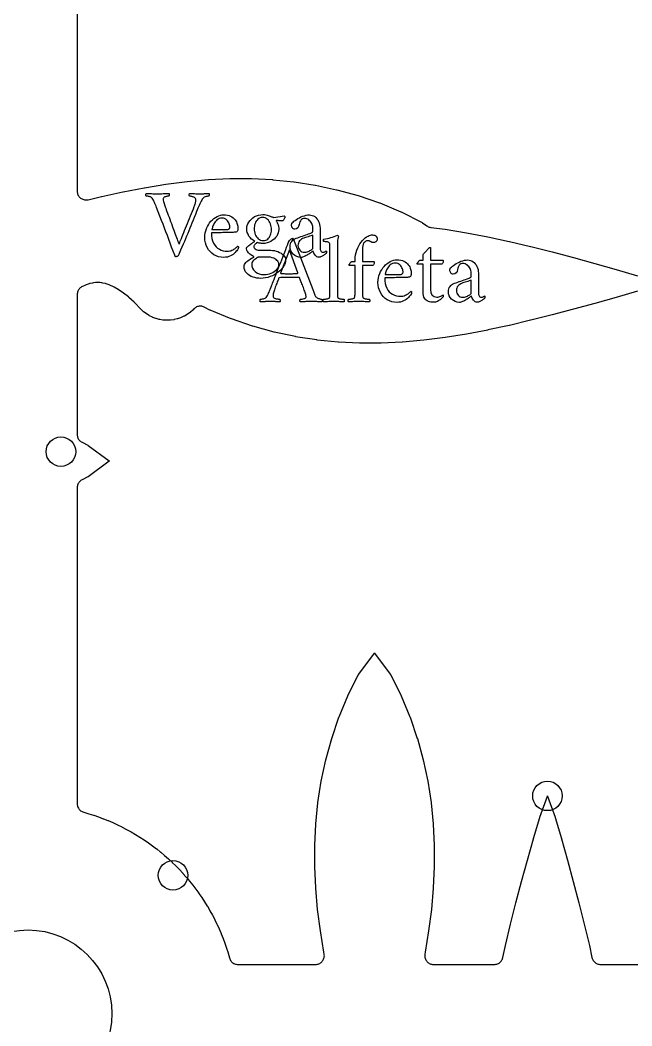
# Model space of a CAD drawing. Header units: millimetres. Extents: x -70 to 70, y -70 to 70.
# Drawn here: x -0.23 to 17.24, y -0.35 to 28.38 of the extents above; entities that cross this region are included whole.
import ezdxf

# ---------------------------------------------------------------- set-up
doc = ezdxf.new("R2010")
doc.units = ezdxf.units.MM
for name, color, linetype in [('CUT_INNER', 6, 'Continuous'), ('ENGRAVE', 7, 'Continuous'), ('TEXT', 5, 'Continuous')]:
    doc.layers.add(name, color=color, linetype=linetype)

msp = doc.modelspace()

# ---------------------------------------------------------------- linework, layer by layer
at = {"layer": 'CUT_INNER'}
for points in [[(1.404, 32.0073), (1.404, 23.491), (1.4053, 23.466), (1.409, 23.4412), (1.4152, 23.4169), (1.4238, 23.3934), (1.4347, 23.3709), (1.4478, 23.3496), (1.463, 23.3296), (1.4801, 23.3114), (1.4989, 23.2949), (1.5193, 23.2803), (1.5411, 23.2679), (1.5639, 23.2577), (1.5877, 23.2499), (1.6122, 23.2445), (1.637, 23.2415), (1.6621, 23.2411), (1.687, 23.2431), (1.7116, 23.2477), (2.0989, 23.3395), (2.1013, 23.34), (2.7091, 23.4715), (2.712, 23.4721), (3.3192, 23.5883), (3.3228, 23.589), (3.9294, 23.687), (3.9335, 23.6876), (4.5395, 23.765), (4.5442, 23.7655), (5.1497, 23.8195), (5.1549, 23.8198), (5.7599, 23.8482), (5.7656, 23.8483), (6.3701, 23.8488), (6.3763, 23.8486), (6.9804, 23.8193), (6.9869, 23.8188), (7.5907, 23.7578), (7.5974, 23.7569), (8.201, 23.6626), (8.2079, 23.6614), (8.8114, 23.5322), (8.8184, 23.5305), (9.4218, 23.3645), (9.4289, 23.3623), (10.032, 23.157), (10.0395, 23.1542), (10.6418, 22.905), (10.6505, 22.901), (11.252, 22.5957), (11.2565, 22.5931), (11.2609, 22.5902), (11.3816, 22.5008), (11.4029, 22.4867), (11.4254, 22.4748), (11.4491, 22.4653), (11.4736, 22.4583), (11.4987, 22.4538), (11.9078, 22.4016), (11.9119, 22.401), (12.5185, 22.3029), (12.5221, 22.3023), (13.1293, 22.1861), (13.1322, 22.1855), (13.74, 22.0539), (13.7424, 22.0534), (14.3507, 21.9093), (14.3525, 21.9088), (14.9614, 21.7548), (14.9627, 21.7544), (15.5715, 21.593), (16.1821, 21.4257), (16.7927, 21.2538), (16.794, 21.2535), (17.4002, 21.0759)], [(17.4002, 20.635), (16.794, 20.4574), (16.7927, 20.457), (16.1838, 20.2856), (15.5735, 20.1184), (14.9627, 19.9565), (14.9614, 19.9561), (14.3525, 19.802), (14.3507, 19.8016), (13.7424, 19.6575), (13.74, 19.6569), (13.1322, 19.5254), (13.1293, 19.5248), (12.5221, 19.4086), (12.5185, 19.408), (11.9119, 19.3099), (11.9078, 19.3093), (11.3018, 19.232), (11.2971, 19.2314), (10.6916, 19.1774), (10.6864, 19.1771), (10.0814, 19.1487), (10.0757, 19.1486), (9.4712, 19.1481), (9.4651, 19.1483), (8.8609, 19.1777), (8.8545, 19.1781), (8.2506, 19.2391), (8.2439, 19.24), (7.6403, 19.3343), (7.6334, 19.3356), (7.0299, 19.4648), (7.0229, 19.4665), (6.4196, 19.6324), (6.4124, 19.6346), (5.8093, 19.8399), (5.8018, 19.8427), (5.1996, 20.0919), (5.1908, 20.0959), (5.0281, 20.1785), (5.0055, 20.1886), (4.982, 20.1964), (4.9578, 20.2019), (4.9332, 20.2049), (4.9084, 20.2055), (4.8837, 20.2036), (4.8593, 20.1993), (4.8355, 20.1926), (4.8124, 20.1836), (4.7903, 20.1723), (4.7695, 20.1589), (4.7501, 20.1435), (4.7323, 20.1262), (4.7117, 20.1042), (4.7029, 20.0957), (4.6345, 20.0355), (4.6249, 20.0279), (4.551, 19.9748), (4.5407, 19.9681), (4.4619, 19.9225), (4.451, 19.9169), (4.3681, 19.8792), (4.3567, 19.8746), (4.2705, 19.8453), (4.2587, 19.8419), (4.17, 19.8211), (4.158, 19.8189), (4.0677, 19.8069), (4.0555, 19.8059), (3.9645, 19.8028), (3.9522, 19.8029), (3.8613, 19.8088), (3.8492, 19.8102), (3.7593, 19.8249), (3.7473, 19.8275), (3.6593, 19.8509), (3.6476, 19.8546), (3.5624, 19.8866), (3.5511, 19.8915), (3.4694, 19.9316), (3.4587, 19.9376), (3.3813, 19.9856), (3.3712, 19.9925), (3.2989, 20.0479), (3.2895, 20.0558), (3.2207, 20.1201), (3.2164, 20.1244), (3.036, 20.3102), (3.0255, 20.3205), (2.8763, 20.4572), (2.8638, 20.4679), (2.7256, 20.5786), (2.7108, 20.5896), (2.5853, 20.6758), (2.5679, 20.6867), (2.4563, 20.7506), (2.4362, 20.761), (2.3392, 20.8054), (2.3163, 20.8146), (2.2331, 20.8431), (2.2077, 20.8504), (2.1364, 20.8667), (2.1091, 20.8714), (2.0458, 20.8787), (2.0173, 20.8803), (1.9569, 20.8803), (1.9284, 20.8787), (1.8652, 20.8714), (1.8378, 20.8667), (1.7665, 20.8504), (1.7411, 20.8431), (1.658, 20.8146), (1.6351, 20.8054), (1.5499, 20.7664), (1.5288, 20.7555), (1.5088, 20.7426), (1.4901, 20.7279), (1.4729, 20.7115), (1.4574, 20.6936), (1.4436, 20.6742), (1.4317, 20.6536), (1.4219, 20.632), (1.4141, 20.6095), (1.4085, 20.5864), (1.4051, 20.5629), (1.404, 20.5391), (1.404, 16.5413), (1.4053, 16.5163), (1.409, 16.4916), (1.4152, 16.4674), (1.4238, 16.4439), (1.4347, 16.4214), (1.4478, 16.4), (1.4629, 16.3801), (1.48, 16.3618), (1.4988, 16.3454), (1.5191, 16.3308), (1.5408, 16.3184), (1.7031, 16.2361), (1.7076, 16.2335), (1.7119, 16.2306), (2.3132, 15.7855), (2.3177, 15.7819), (2.3132, 15.7782), (1.7119, 15.3332), (1.7076, 15.3302), (1.7031, 15.3277), (1.5408, 15.2453), (1.5191, 15.2329), (1.4988, 15.2184), (1.48, 15.2019), (1.4629, 15.1836), (1.4478, 15.1637), (1.4347, 15.1424), (1.4238, 15.1199), (1.4152, 15.0964), (1.409, 15.0721), (1.4053, 15.0474), (1.404, 15.0224), (1.404, 5.9929), (1.4053, 5.9677), (1.4091, 5.9427), (1.4154, 5.9183), (1.4241, 5.8946), (1.4352, 5.872), (1.4485, 5.8505), (1.4639, 5.8305), (1.4813, 5.8122), (1.5004, 5.7957), (1.521, 5.7812), (1.5431, 5.7689), (1.5662, 5.7588), (1.5885, 5.7517), (1.5885, 5.7517), (1.5929, 5.7504), (1.7307, 5.7105), (1.7336, 5.7096), (1.8703, 5.6663), (1.8732, 5.6653), (2.0088, 5.6187), (2.0117, 5.6177), (2.1461, 5.5677), (2.1489, 5.5666), (2.282, 5.5134), (2.2849, 5.5122), (2.4167, 5.4557), (2.4195, 5.4545), (2.5498, 5.3947), (2.5526, 5.3934), (2.6815, 5.3305), (2.6842, 5.3292), (2.8115, 5.2631), (2.8142, 5.2617), (2.9398, 5.1925), (2.9424, 5.191), (3.0663, 5.1188), (3.069, 5.1173), (3.191, 5.042), (3.1936, 5.0404), (3.3138, 4.9622), (3.3164, 4.9605), (3.4346, 4.8794), (3.4371, 4.8776), (3.5533, 4.7936), (3.5558, 4.7918), (3.6699, 4.705), (3.6723, 4.7031), (3.7842, 4.6135), (3.7866, 4.6116), (3.8963, 4.5193), (3.8986, 4.5172), (4.006, 4.4223), (4.0083, 4.4202), (4.1134, 4.3226), (4.1156, 4.3205), (4.2182, 4.2204), (4.2204, 4.2182), (4.3205, 4.1156), (4.3226, 4.1134), (4.4202, 4.0083), (4.4223, 4.006), (4.5172, 3.8986), (4.5193, 3.8963), (4.6116, 3.7866), (4.6135, 3.7842), (4.7031, 3.6723), (4.705, 3.6699), (4.7918, 3.5558), (4.7936, 3.5533), (4.8776, 3.4371), (4.8794, 3.4346), (4.9605, 3.3164), (4.9622, 3.3138), (5.0404, 3.1936), (5.042, 3.191), (5.1173, 3.069), (5.1188, 3.0663), (5.191, 2.9424), (5.1925, 2.9398), (5.2617, 2.8142), (5.2631, 2.8115), (5.3292, 2.6842), (5.3305, 2.6815), (5.3934, 2.5526), (5.3947, 2.5498), (5.4545, 2.4195), (5.4557, 2.4167), (5.5122, 2.2849), (5.5134, 2.282), (5.5666, 2.1489), (5.5677, 2.1461), (5.6177, 2.0117), (5.6187, 2.0088), (5.6653, 1.8732), (5.6663, 1.8703), (5.7096, 1.7336), (5.7105, 1.7307), (5.7504, 1.5929), (5.7517, 1.5885), (5.7517, 1.5885), (5.7588, 1.5662), (5.7689, 1.5431), (5.7812, 1.521), (5.7957, 1.5004), (5.8122, 1.4813), (5.8305, 1.4639), (5.8505, 1.4485), (5.872, 1.4352), (5.8946, 1.4241), (5.9183, 1.4154), (5.9427, 1.4091), (5.9677, 1.4053), (5.9929, 1.404), (8.2093, 1.404), (8.2338, 1.4052), (8.2579, 1.4088), (8.2816, 1.4147), (8.3046, 1.4229), (8.3268, 1.4333), (8.3477, 1.4458), (8.3674, 1.4603), (8.3856, 1.4767), (8.402, 1.4947), (8.4167, 1.5143), (8.4293, 1.5352), (8.4399, 1.5572), (8.4482, 1.5802), (8.4543, 1.6038), (8.458, 1.628), (8.4593, 1.6524), (8.4583, 1.6768), (8.4549, 1.701), (8.445, 1.7526), (8.4444, 1.7562), (8.3463, 2.3628), (8.3457, 2.3669), (8.2684, 2.9729), (8.2679, 2.9776), (8.2138, 3.5831), (8.2135, 3.5883), (8.1852, 4.1933), (8.185, 4.199), (8.1846, 4.8035), (8.1847, 4.8097), (8.2141, 5.4138), (8.2146, 5.4203), (8.2756, 6.0241), (8.2764, 6.0308), (8.3707, 6.6344), (8.372, 6.6413), (8.5012, 7.2448), (8.5029, 7.2518), (8.6688, 7.8552), (8.671, 7.8623), (8.8763, 8.4654), (8.8791, 8.4729), (9.1283, 9.0752), (9.1324, 9.0839), (9.4377, 9.6854), (9.4402, 9.6899), (9.4431, 9.6943), (9.8882, 10.2956), (9.8918, 10.3), (9.8955, 10.2956), (10.3406, 9.6943), (10.3435, 9.6899), (10.346, 9.6854), (10.6513, 9.0839), (10.6554, 9.0752), (10.9046, 8.4729), (10.9074, 8.4654), (11.1127, 7.8623), (11.1149, 7.8552), (11.2808, 7.2518), (11.2825, 7.2448), (11.4117, 6.6413), (11.413, 6.6344), (11.5073, 6.0308), (11.5081, 6.0241), (11.5691, 5.4203), (11.5696, 5.4138), (11.599, 4.8097), (11.5991, 4.8035), (11.5987, 4.199), (11.5985, 4.1933), (11.5702, 3.5883), (11.5698, 3.5831), (11.5158, 2.9776), (11.5153, 2.9729), (11.438, 2.3669), (11.4374, 2.3628), (11.3393, 1.7562), (11.3387, 1.7526), (11.3288, 1.701), (11.3254, 1.6768), (11.3243, 1.6524), (11.3257, 1.628), (11.3294, 1.6038), (11.3355, 1.5802), (11.3438, 1.5572), (11.3544, 1.5352), (11.367, 1.5143), (11.3817, 1.4947), (11.3981, 1.4767), (11.4163, 1.4603), (11.436, 1.4458), (11.4569, 1.4333), (11.479, 1.4229), (11.5021, 1.4147), (11.5258, 1.4088), (11.5499, 1.4052), (11.5743, 1.404), (13.3123, 1.404), (13.3365, 1.4052), (13.3605, 1.4087), (13.384, 1.4145), (13.4069, 1.4226), (13.4288, 1.4328), (13.4497, 1.4451), (13.4693, 1.4594), (13.4874, 1.4755), (13.5038, 1.4933), (13.5185, 1.5126), (13.5312, 1.5333), (13.5419, 1.555), (13.5504, 1.5777), (13.5566, 1.6011), (13.6308, 1.9436), (13.6313, 1.9459), (13.7754, 2.5543), (13.7759, 2.5561), (13.9299, 3.1649), (13.9303, 3.1663), (14.0917, 3.7751), (14.259, 4.3856), (14.4309, 4.9963), (14.4312, 4.9976), (14.6088, 5.6038), (14.6112, 5.6109), (14.8271, 6.2118), (14.8293, 6.2169), (14.8314, 6.2118), (15.0474, 5.6109), (15.0497, 5.6038), (15.2273, 4.9976), (15.2277, 4.9963), (15.3991, 4.3873), (15.5663, 3.777), (15.7282, 3.1663), (15.7286, 3.1649), (15.8826, 2.5561), (15.8831, 2.5543), (16.0272, 1.9459), (16.0278, 1.9436), (16.1019, 1.6011), (16.1082, 1.5777), (16.1167, 1.555), (16.1273, 1.5333), (16.14, 1.5126), (16.1547, 1.4933), (16.1712, 1.4755), (16.1893, 1.4594), (16.2088, 1.4451), (16.2297, 1.4328), (16.2517, 1.4226), (16.2745, 1.4145), (16.298, 1.4087), (16.322, 1.4052), (16.3462, 1.404), (25.7815, 1.404)]]:
    msp.add_lwpolyline(points, dxfattribs=at)
msp.add_circle((0, 0), 2.39, dxfattribs=at)
at = {"layer": 'ENGRAVE'}
for centre, radius in [((0, 20.0601), 46.307), ((0.9379, 16.0501), 0.4212), ((14.8293, 6.2178), 0.4212), ((4.1378, 3.9502), 0.4212)]:
    msp.add_circle(centre, radius, dxfattribs=at)
at = {"layer": 'TEXT'}
for points in [[(3.6854, 23.4168), (3.7298, 23.417), (3.7735, 23.4178), (3.8165, 23.4191), (3.8588, 23.421), (3.9006, 23.423), (3.942, 23.4248), (3.9831, 23.4265), (4.0238, 23.428), (4.0262, 23.4211), (4.0276, 23.4115), (4.0283, 23.3994), (4.028, 23.3846), (4.0269, 23.3704), (4.0249, 23.3598), (4.022, 23.3529), (4.0182, 23.3497), (4.0108, 23.3492), (3.9997, 23.3479), (3.9849, 23.3457), (3.9665, 23.3427), (3.9465, 23.3385), (3.927, 23.3329), (3.908, 23.3259), (3.8896, 23.3175), (3.8737, 23.3071), (3.8623, 23.2941), (3.8555, 23.2784), (3.8532, 23.2602), (3.8564, 23.2318), (3.8658, 23.1916), (3.8815, 23.1396), (3.9035, 23.0756), (3.9157, 23.0423), (3.9298, 23.0039), (3.9458, 22.9605), (3.9637, 22.912), (3.983, 22.8596), (4.0032, 22.8047), (4.0242, 22.7471), (4.0462, 22.6868), (4.0686, 22.6253), (4.0913, 22.5638), (4.1141, 22.5023), (4.1371, 22.4407), (4.1596, 22.3804), (4.1811, 22.3226), (4.2016, 22.2672), (4.221, 22.2142), (4.239, 22.1648), (4.2552, 22.1202), (4.2697, 22.0802), (4.2825, 22.045), (4.2931, 22.0159), (4.301, 21.9943), (4.3064, 21.9802), (4.3091, 21.9737), (4.3134, 21.9832), (4.3209, 22.0006), (4.3316, 22.0259), (4.3454, 22.059), (4.3618, 22.0986), (4.38, 22.1432), (4.4002, 22.193), (4.4223, 22.2478), (4.446, 22.3066), (4.4709, 22.3684), (4.4971, 22.4331), (4.5244, 22.5009), (4.5525, 22.5703), (4.5807, 22.6404), (4.6091, 22.7109), (4.6377, 22.7819), (4.6659, 22.8522), (4.6933, 22.9204), (4.7197, 22.9864), (4.7453, 23.0504), (4.7548, 23.0745), (4.7635, 23.0994), (4.7716, 23.1249), (4.7789, 23.1511), (4.785, 23.1766), (4.7894, 23.2), (4.792, 23.2214), (4.7929, 23.2406), (4.7905, 23.2616), (4.7834, 23.2797), (4.7717, 23.2951), (4.7551, 23.3077), (4.7359, 23.318), (4.716, 23.3266), (4.6954, 23.3334), (4.674, 23.3385), (4.654, 23.3421), (4.6373, 23.3448), (4.624, 23.3463), (4.6139, 23.3469), (4.609, 23.3513), (4.6055, 23.3591), (4.6034, 23.3702), (4.6027, 23.3846), (4.6034, 23.3994), (4.6055, 23.4115), (4.609, 23.4211), (4.6139, 23.428), (4.6511, 23.4265), (4.6873, 23.4248), (4.7224, 23.423), (4.7565, 23.421), (4.7906, 23.4191), (4.8257, 23.4178), (4.8619, 23.417), (4.8992, 23.4168), (4.9297, 23.4169), (4.9568, 23.4171), (4.9807, 23.4176), (5.0012, 23.4182), (5.02, 23.419), (5.0386, 23.4199), (5.0571, 23.4211), (5.0754, 23.4224), (5.0946, 23.4238), (5.1159, 23.4252), (5.1393, 23.4266), (5.1648, 23.428), (5.1671, 23.421), (5.1683, 23.4112), (5.1685, 23.3986), (5.1676, 23.3832), (5.1661, 23.3685), (5.1641, 23.358), (5.1619, 23.3518), (5.1593, 23.3497), (5.1482, 23.3488), (5.1316, 23.3462), (5.1097, 23.3418), (5.0823, 23.3357), (5.0538, 23.3269), (5.0282, 23.3147), (5.0055, 23.299), (4.9859, 23.2797), (4.9723, 23.2622), (4.9568, 23.2374), (4.9395, 23.2055), (4.9201, 23.1665), (4.9005, 23.1243), (4.882, 23.0829), (4.8648, 23.0425), (4.8488, 23.0029), (4.8119, 22.9111), (4.7765, 22.8232), (4.7426, 22.7391), (4.7104, 22.6589), (4.6791, 22.5813), (4.6482, 22.5051), (4.6176, 22.4302), (4.5873, 22.3568), (4.557, 22.2834), (4.5262, 22.2086), (4.4948, 22.1324), (4.4629, 22.0548), (4.4297, 21.9744), (4.3944, 21.8898), (4.357, 21.801), (4.3175, 21.708), (4.306, 21.6835), (4.294, 21.6633), (4.2815, 21.6472), (4.2685, 21.6353), (4.2551, 21.6267), (4.2416, 21.6206), (4.2279, 21.6169), (4.214, 21.6157), (4.21, 21.6169), (4.2063, 21.6203), (4.203, 21.6259), (4.2, 21.6339), (4.1972, 21.6424), (4.1944, 21.6496), (4.1916, 21.6557), (4.1888, 21.6605), (4.1434, 21.7801), (4.0997, 21.8957), (4.0574, 22.0073), (4.0168, 22.1149), (3.9768, 22.2209), (3.9364, 22.3278), (3.8957, 22.4356), (3.8546, 22.5442), (3.812, 22.6561), (3.7669, 22.7735), (3.7191, 22.8966), (3.6686, 23.0252), (3.6533, 23.0647), (3.6382, 23.1022), (3.6233, 23.1375), (3.6085, 23.1707), (3.5934, 23.2021), (3.5774, 23.2322), (3.5605, 23.2609), (3.5428, 23.2881), (3.5344, 23.2988), (3.5232, 23.3084), (3.5092, 23.317), (3.4924, 23.3245), (3.4743, 23.331), (3.4564, 23.3364), (3.4387, 23.3407), (3.4211, 23.3441), (3.4048, 23.3465), (3.3907, 23.3483), (3.3789, 23.3493), (3.3694, 23.3497), (3.3682, 23.352), (3.3673, 23.3591), (3.3668, 23.3709), (3.3666, 23.3874), (3.3668, 23.4041), (3.3673, 23.4164), (3.3682, 23.4244), (3.3694, 23.428), (3.4149, 23.4265), (3.4564, 23.4248), (3.4939, 23.423), (3.5274, 23.421), (3.5609, 23.4191), (3.5984, 23.4178), (3.6399, 23.417), (3.6854, 23.4168)], [(5.2376, 22.2981), (5.2402, 22.2149), (5.2508, 22.1387), (5.2695, 22.0695), (5.2963, 22.0073), (5.3297, 21.9523), (5.3683, 21.9048), (5.4122, 21.8649), (5.4613, 21.8325), (5.5141, 21.8074), (5.569, 21.7895), (5.6259, 21.7787), (5.685, 21.7751), (5.7219, 21.7768), (5.757, 21.7818), (5.7904, 21.7901), (5.8221, 21.8017), (5.8516, 21.8155), (5.8787, 21.8304), (5.9033, 21.8463), (5.9255, 21.8632), (5.9449, 21.8797), (5.9612, 21.8943), (5.9743, 21.907), (5.9843, 21.9178), (5.9861, 21.9171), (5.9888, 21.9153), (5.9924, 21.9123), (5.9969, 21.908), (6.0011, 21.9026), (6.0042, 21.8964), (6.006, 21.8894), (6.0066, 21.8814), (6.0056, 21.8699), (6.0025, 21.8576), (5.9972, 21.8447), (5.9899, 21.8311), (5.9755, 21.8105), (5.9577, 21.7881), (5.9364, 21.7637), (5.9116, 21.7374), (5.8832, 21.7109), (5.8514, 21.686), (5.8161, 21.6626), (5.7773, 21.6409), (5.7352, 21.6225), (5.6899, 21.6094), (5.6415, 21.6016), (5.5899, 21.5989), (5.5125, 21.6037), (5.4396, 21.6178), (5.3713, 21.6414), (5.3075, 21.6744), (5.2493, 21.7155), (5.1977, 21.7632), (5.1528, 21.8176), (5.1145, 21.8786), (5.0839, 21.9449), (5.0621, 22.0149), (5.049, 22.0889), (5.0446, 22.1667), (5.0476, 22.234), (5.0568, 22.2992), (5.0721, 22.362), (5.0935, 22.4226), (5.1199, 22.4801), (5.1502, 22.5337), (5.1842, 22.5835), (5.2222, 22.6295), (5.263, 22.6712), (5.3057, 22.7082), (5.3504, 22.7404), (5.397, 22.7679), (5.4442, 22.79), (5.4907, 22.8057), (5.5365, 22.8151), (5.5816, 22.8183), (5.6404, 22.8157), (5.6938, 22.8078), (5.7417, 22.7947), (5.7843, 22.7763), (5.8221, 22.7541), (5.8556, 22.7295), (5.885, 22.7024), (5.9102, 22.6729), (5.9315, 22.6421), (5.9493, 22.6113), (5.9636, 22.5806), (5.9745, 22.5498), (5.9824, 22.5203), (5.9881, 22.4932), (5.9915, 22.4685), (5.9927, 22.4463), (5.9918, 22.4185), (5.9892, 22.3939), (5.9848, 22.3724), (5.9787, 22.354), (5.9701, 22.3392), (5.9584, 22.3282), (5.9435, 22.321), (5.9255, 22.3177), (5.9099, 22.3164), (5.8881, 22.3152), (5.8603, 22.3143), (5.8263, 22.3135), (5.7879, 22.3127), (5.7469, 22.3117), (5.7033, 22.3106), (5.6571, 22.3093), (5.6097, 22.3079), (5.5627, 22.3065), (5.516, 22.3051), (5.4697, 22.3037), (5.4253, 22.3024), (5.3844, 22.3013), (5.347, 22.3003), (5.3131, 22.2995), (5.2842, 22.2989), (5.262, 22.2985), (5.2465, 22.2982), (5.2376, 22.2981)], [(5.2515, 22.3988), (5.6962, 22.3988), (5.7084, 22.3997), (5.7196, 22.4023), (5.73, 22.4067), (5.7396, 22.4128), (5.7477, 22.4212), (5.7539, 22.4323), (5.7582, 22.4463), (5.7605, 22.4631), (5.7604, 22.4816), (5.757, 22.5037), (5.7506, 22.5292), (5.741, 22.5582), (5.7281, 22.5883), (5.7119, 22.6169), (5.6925, 22.6442), (5.6696, 22.6701), (5.643, 22.6921), (5.612, 22.7078), (5.5766, 22.7173), (5.5368, 22.7204), (5.4954, 22.7173), (5.4578, 22.7082), (5.4241, 22.6929), (5.3942, 22.6715), (5.3677, 22.6461), (5.3442, 22.619), (5.3236, 22.5902), (5.3061, 22.5596), (5.2912, 22.529), (5.2788, 22.5002), (5.2688, 22.4731), (5.2613, 22.4477), (5.256, 22.4263), (5.2526, 22.411), (5.2511, 22.4018), (5.2515, 22.3988)], [(6.9295, 21.8031), (6.9833, 21.8006), (7.0355, 21.7933), (7.0861, 21.7811), (7.1351, 21.7639), (7.1811, 21.7428), (7.2225, 21.7185), (7.2594, 21.6911), (7.2917, 21.6605), (7.318, 21.6274), (7.3368, 21.5926), (7.3481, 21.5561), (7.3518, 21.5178), (7.3483, 21.4755), (7.3375, 21.4325), (7.3196, 21.3888), (7.2945, 21.3444), (7.2633, 21.3004), (7.227, 21.2577), (7.1857, 21.2165), (7.1393, 21.1766), (7.0884, 21.1393), (7.0337, 21.1057), (6.9752, 21.0757), (6.9128, 21.0494), (6.8476, 21.028), (6.7806, 21.0127), (6.7119, 21.0035), (6.6415, 21.0004), (6.587, 21.0027), (6.5324, 21.0095), (6.4779, 21.0209), (6.4234, 21.0368), (6.3711, 21.0573), (6.3234, 21.0826), (6.2802, 21.1126), (6.2416, 21.1473), (6.2098, 21.1867), (6.187, 21.2308), (6.1734, 21.2797), (6.1689, 21.3333), (6.1722, 21.3637), (6.1821, 21.3934), (6.1987, 21.4224), (6.222, 21.4507), (6.2496, 21.478), (6.2793, 21.5039), (6.3111, 21.5283), (6.345, 21.5514), (6.3784, 21.5724), (6.4087, 21.5905), (6.4358, 21.6059), (6.4597, 21.6185), (6.4357, 21.628), (6.4111, 21.6395), (6.386, 21.6531), (6.3604, 21.6689), (6.3355, 21.6868), (6.3125, 21.707), (6.2915, 21.7294), (6.2723, 21.7542), (6.2564, 21.781), (6.2451, 21.8097), (6.2382, 21.8404), (6.236, 21.873), (6.2499, 21.8876), (6.2664, 21.9034), (6.2855, 21.9205), (6.3073, 21.9387), (6.3304, 21.9573), (6.3534, 21.9754), (6.3765, 21.993), (6.3996, 22.01), (6.4213, 22.0256), (6.4405, 22.0387), (6.457, 22.0494), (6.4709, 22.0576), (6.4229, 22.0881), (6.3797, 22.1237), (6.3411, 22.1643), (6.3073, 22.21), (6.2798, 22.2585), (6.2601, 22.3075), (6.2483, 22.3571), (6.2444, 22.4072), (6.2481, 22.4608), (6.2594, 22.5124), (6.2782, 22.5621), (6.3045, 22.6099), (6.3374, 22.6546), (6.3758, 22.6949), (6.4199, 22.7308), (6.4695, 22.7624), (6.5236, 22.788), (6.581, 22.8064), (6.6418, 22.8174), (6.7058, 22.8211), (6.7488, 22.8196), (6.7883, 22.8151), (6.8243, 22.8077), (6.8568, 22.7973), (6.886, 22.786), (6.9121, 22.776), (6.935, 22.7672), (6.9547, 22.7596), (6.9719, 22.7534), (6.9844, 22.7491), (6.9922, 22.7464), (6.9953, 22.7456), (6.9971, 22.7452), (7.0012, 22.7442), (7.0076, 22.7424), (7.0162, 22.74), (7.3099, 22.7819), (7.3209, 22.777), (7.3288, 22.7707), (7.3335, 22.7631), (7.3351, 22.754), (7.3338, 22.7441), (7.3302, 22.7312), (7.3241, 22.7154), (7.3155, 22.6966), (7.3055, 22.678), (7.2952, 22.6627), (7.2846, 22.6508), (7.2735, 22.6421), (7.2562, 22.6434), (7.2379, 22.6445), (7.2185, 22.6455), (7.198, 22.6463), (7.1778, 22.6471), (7.1589, 22.648), (7.1414, 22.6492), (7.1253, 22.6505), (7.1119, 22.6517), (7.1022, 22.6526), (7.0965, 22.6531), (7.0946, 22.6533), (7.0897, 22.6528), (7.0862, 22.6512), (7.0841, 22.6486), (7.0834, 22.6449), (7.0903, 22.6355), (7.0998, 22.6187), (7.1119, 22.5943), (7.1267, 22.5624), (7.1408, 22.5252), (7.1508, 22.4851), (7.1569, 22.442), (7.1589, 22.396), (7.1551, 22.3486), (7.1438, 22.3016), (7.1251, 22.2549), (7.0987, 22.2086), (7.0659, 22.1645), (7.0274, 22.1244), (6.9834, 22.0883), (6.9337, 22.0562), (6.8796, 22.0299), (6.8222, 22.0111), (6.7615, 21.9998), (6.6974, 21.9961), (6.6785, 21.9966), (6.6583, 21.9982), (6.6366, 22.0008), (6.6135, 22.0045), (6.5913, 22.0087), (6.5723, 22.0128), (6.5564, 22.017), (6.5436, 22.0212), (6.5257, 22.0106), (6.5083, 21.9982), (6.4914, 21.984), (6.4751, 21.9681), (6.461, 21.9513), (6.451, 21.9345), (6.4449, 21.9178), (6.4429, 21.901), (6.4455, 21.89), (6.4534, 21.8765), (6.4665, 21.8606), (6.4849, 21.8422), (6.5083, 21.8251), (6.5366, 21.8129), (6.5698, 21.8055), (6.6079, 21.8031)], [(6.6946, 22.7372), (6.657, 22.7342), (6.6226, 22.7253), (6.5913, 22.7104), (6.5632, 22.6896), (6.5382, 22.6643), (6.5163, 22.6358), (6.4976, 22.6042), (6.4821, 22.5694), (6.4698, 22.5327), (6.4611, 22.4953), (6.4559, 22.4572), (6.4541, 22.4184), (6.456, 22.3768), (6.4618, 22.3359), (6.4714, 22.2957), (6.4849, 22.2562), (6.502, 22.2188), (6.5226, 22.1848), (6.5468, 22.1544), (6.5744, 22.1275), (6.6053, 22.1055), (6.6394, 22.0898), (6.6766, 22.0803), (6.717, 22.0772), (6.7533, 22.0801), (6.7866, 22.0887), (6.8169, 22.1031), (6.8443, 22.1233), (6.8685, 22.148), (6.8897, 22.1758), (6.9077, 22.2067), (6.9226, 22.2408), (6.9342, 22.2767), (6.9425, 22.3131), (6.9475, 22.3501), (6.9491, 22.3876), (6.9474, 22.4305), (6.9421, 22.4725), (6.9334, 22.5137), (6.9212, 22.554), (6.9054, 22.5921), (6.8862, 22.6267), (6.8635, 22.6578), (6.8373, 22.6854), (6.8074, 22.7081), (6.7736, 22.7243), (6.7361, 22.734), (6.6946, 22.7372)], [(8.037, 22.8127), (8.0756, 22.8095), (8.1129, 22.8001), (8.149, 22.7844), (8.1839, 22.7624), (8.2165, 22.7351), (8.2457, 22.7036), (8.2717, 22.668), (8.2943, 22.6281), (8.3127, 22.5848), (8.3258, 22.5386), (8.3337, 22.4897), (8.3363, 22.4379), (8.3363, 21.8758), (8.3375, 21.8502), (8.3412, 21.8265), (8.3473, 21.8048), (8.3559, 21.7849), (8.3672, 21.7684), (8.3817, 21.7566), (8.3994, 21.7495), (8.4202, 21.7472), (8.4387, 21.7482), (8.4551, 21.7514), (8.4695, 21.7566), (8.4817, 21.7639), (8.4918, 21.7715), (8.4999, 21.7772), (8.5058, 21.7812), (8.5097, 21.7835), (8.5123, 21.783), (8.5146, 21.7814), (8.5165, 21.7788), (8.5181, 21.7751), (8.5193, 21.7711), (8.5202, 21.7674), (8.5207, 21.7641), (8.5209, 21.7611), (8.52, 21.7463), (8.5174, 21.7325), (8.513, 21.7197), (8.5069, 21.708), (8.4972, 21.7003), (8.4849, 21.6912), (8.4699, 21.6807), (8.4523, 21.6689), (8.4333, 21.6566), (8.4139, 21.6451), (8.3941, 21.6342), (8.374, 21.6241), (8.3544, 21.6155), (8.3359, 21.6094), (8.3187, 21.6058), (8.3027, 21.6045), (8.2741, 21.6082), (8.2471, 21.6192), (8.2217, 21.6376), (8.1978, 21.6633), (8.1768, 21.6928), (8.1597, 21.7227), (8.1467, 21.7529), (8.1377, 21.7835), (8.1303, 21.7767), (8.1192, 21.7674), (8.1044, 21.7557), (8.086, 21.7416), (8.0649, 21.7261), (8.0423, 21.7105), (8.0181, 21.6946), (7.9923, 21.6786), (7.9658, 21.6631), (7.9395, 21.6486), (7.9134, 21.6351), (7.8874, 21.6227), (7.8625, 21.6123), (7.8395, 21.6049), (7.8185, 21.6004), (7.7993, 21.5989), (7.7348, 21.6046), (7.6756, 21.6217), (7.6216, 21.6501), (7.5728, 21.6898), (7.5324, 21.7378), (7.5036, 21.7909), (7.4863, 21.849), (7.4805, 21.9122), (7.4834, 21.9526), (7.492, 21.9901), (7.5065, 22.0246), (7.5266, 22.0562), (7.5496, 22.0835), (7.5724, 22.1055), (7.5951, 22.122), (7.6175, 22.1331), (7.6578, 22.1473), (7.7004, 22.1621), (7.7452, 22.1774), (7.7923, 22.1932), (7.8398, 22.2092), (7.8857, 22.225), (7.93, 22.2407), (7.9727, 22.2562), (8.0119, 22.2707), (8.0454, 22.2834), (8.0734, 22.2944), (8.0958, 22.3037), (8.1059, 22.3082), (8.1139, 22.3131), (8.1199, 22.3186), (8.1237, 22.3247), (8.1262, 22.3325), (8.1279, 22.3432), (8.129, 22.3569), (8.1293, 22.3736), (8.1293, 22.4463), (8.1274, 22.477), (8.1216, 22.5075), (8.112, 22.5378), (8.0986, 22.568), (8.0818, 22.5968), (8.0622, 22.6232), (8.0398, 22.6472), (8.0147, 22.6687), (7.9872, 22.6864), (7.958, 22.6991), (7.9271, 22.7067), (7.8944, 22.7092), (7.8617, 22.7064), (7.8336, 22.698), (7.81, 22.684), (7.7909, 22.6645), (7.7754, 22.6398), (7.7623, 22.6106), (7.7516, 22.5769), (7.7434, 22.5386), (7.7259, 22.4811), (7.6986, 22.44), (7.6616, 22.4154), (7.6147, 22.4072), (7.5937, 22.4094), (7.5752, 22.4163), (7.5594, 22.4276), (7.5462, 22.4435), (7.5358, 22.4621), (7.5284, 22.4813), (7.5239, 22.5012), (7.5224, 22.5218), (7.5228, 22.527), (7.5238, 22.5341), (7.5256, 22.5431), (7.528, 22.554), (7.531, 22.5651), (7.5343, 22.5746), (7.538, 22.5826), (7.542, 22.589), (7.5653, 22.6094), (7.5931, 22.6316), (7.6254, 22.6556), (7.6623, 22.6813), (7.7027, 22.7069), (7.7458, 22.7309), (7.7915, 22.7531), (7.8399, 22.7735), (7.8894, 22.7907), (7.9388, 22.8029), (7.988, 22.8102), (8.037, 22.8127)], [(6.9261, 20.7156), (6.9278, 20.7199), (6.9328, 20.7327), (6.9411, 20.7541), (6.9527, 20.7841), (6.9671, 20.8214), (6.9838, 20.8649), (7.0028, 20.9144), (7.024, 20.9701), (7.0472, 21.0305), (7.0719, 21.0942), (7.0982, 21.1612), (7.1261, 21.2316), (7.1548, 21.3041), (7.1838, 21.3777), (7.2129, 21.4523), (7.2421, 21.528), (7.2712, 21.6035), (7.2998, 21.6773), (7.3279, 21.7496), (7.3554, 21.8203), (7.3819, 21.8881), (7.4068, 21.9517), (7.4301, 22.0112), (7.4519, 22.0664), (7.4591, 22.0779), (7.4697, 22.0902), (7.4836, 22.1031), (7.5008, 22.1167), (7.5186, 22.129), (7.534, 22.1377), (7.5472, 22.1429), (7.5582, 22.1447), (7.5607, 22.1446), (7.5627, 22.1443), (7.5642, 22.1439), (7.5652, 22.1433), (7.5661, 22.1425), (7.5676, 22.1416), (7.5696, 22.1404), (7.5721, 22.1391), (8.1287, 20.6792), (8.1561, 20.6072), (8.1769, 20.5534), (8.1911, 20.5177), (8.1986, 20.5003), (8.2073, 20.4854), (8.2192, 20.4716), (8.2345, 20.4588), (8.2531, 20.4471), (8.2734, 20.4367), (8.2937, 20.4279), (8.314, 20.4206), (8.3342, 20.415), (8.3527, 20.4107), (8.3675, 20.4076), (8.3786, 20.4058), (8.386, 20.4052), (8.3907, 20.3972), (8.3937, 20.3873), (8.3949, 20.3755), (8.3944, 20.3618), (8.393, 20.3486), (8.3916, 20.3384), (8.3902, 20.3311), (8.3888, 20.3269), (8.3493, 20.3296), (8.3119, 20.3321), (8.2766, 20.3345), (8.2434, 20.3366), (8.2096, 20.3385), (8.1727, 20.3398), (8.1327, 20.3406), (8.0895, 20.3408), (8.044, 20.3406), (8.0025, 20.3398), (7.965, 20.3385), (7.9315, 20.3366), (7.898, 20.3345), (7.8606, 20.3321), (7.819, 20.3296), (7.7735, 20.3269), (7.7687, 20.3335), (7.7655, 20.3422), (7.7638, 20.3531), (7.7637, 20.366), (7.765, 20.3789), (7.7676, 20.3898), (7.7713, 20.3985), (7.7763, 20.4052), (7.7906, 20.4058), (7.8085, 20.4076), (7.8298, 20.4107), (7.8546, 20.415), (7.8791, 20.4203), (7.8994, 20.4265), (7.9154, 20.4336), (7.9273, 20.4415), (7.9322, 20.4482), (7.9357, 20.4569), (7.9378, 20.4677), (7.9385, 20.4807), (7.9374, 20.4954), (7.934, 20.5146), (7.9283, 20.5381), (7.9203, 20.566), (7.9106, 20.597), (7.8997, 20.6299), (7.8876, 20.6648), (7.8742, 20.7016), (7.8602, 20.7391), (7.8462, 20.7761), (7.8322, 20.8125), (7.8183, 20.8484), (7.8049, 20.8825), (7.7927, 20.9135), (7.7818, 20.9413), (7.7721, 20.9659), (7.7642, 20.9861), (7.7585, 21.0005), (7.7551, 21.0092), (7.7539, 21.012), (7.7536, 21.0124), (7.7525, 21.0134), (7.7508, 21.0152), (7.7483, 21.0176), (7.7455, 21.0201), (7.7427, 21.0218), (7.74, 21.0229), (7.7372, 21.0232), (7.715, 21.0245), (7.6903, 21.0253), (7.6632, 21.0259), (7.6337, 21.026), (7.6034, 21.026), (7.5742, 21.026), (7.5461, 21.026), (7.519, 21.026), (7.512, 21.026), (7.505, 21.026), (7.498, 21.026), (7.491, 21.026), (7.4842, 21.026), (7.4778, 21.026), (7.4716, 21.026), (7.4659, 21.026), (7.4255, 21.0259), (7.3883, 21.0257), (7.3542, 21.0252), (7.3232, 21.0246), (7.2918, 21.0237), (7.2561, 21.0222), (7.2163, 21.0202), (7.1722, 21.0176), (7.1707, 21.0174), (7.1687, 21.0166), (7.1665, 21.0153), (7.1638, 21.0134), (7.1614, 21.0116), (7.1596, 21.0103), (7.1586, 21.0095), (7.1582, 21.0092), (7.1569, 21.0058), (7.153, 20.9953), (7.1464, 20.9778), (7.1373, 20.9533), (7.1263, 20.924), (7.1142, 20.8921), (7.1011, 20.8576), (7.0869, 20.8205), (7.0727, 20.7826), (7.0593, 20.746), (7.0468, 20.7106), (7.0352, 20.6764), (7.0237, 20.6429), (7.0146, 20.6121), (7.0077, 20.5842), (7.003, 20.559), (7, 20.5364), (6.9978, 20.5163), (6.9965, 20.4987), (6.996, 20.4835), (6.9987, 20.4689), (7.0069, 20.4559), (7.0204, 20.4444), (7.0394, 20.4345), (7.0612, 20.4262), (7.0834, 20.4195), (7.106, 20.4143), (7.1289, 20.4108), (7.1498, 20.4083), (7.1663, 20.4066), (7.1784, 20.4055), (7.1862, 20.4052), (7.1888, 20.4009), (7.1911, 20.3936), (7.193, 20.3834), (7.1946, 20.3702), (7.1955, 20.3565), (7.1953, 20.3447), (7.1941, 20.3348), (7.1918, 20.3269), (7.1662, 20.3283), (7.1425, 20.3297), (7.1207, 20.3311), (7.1009, 20.3325), (7.082, 20.3338), (7.0632, 20.3352), (7.0443, 20.3366), (7.0254, 20.338), (7.005, 20.3393), (6.9817, 20.3401), (6.9554, 20.3407), (6.9261, 20.3408), (6.8966, 20.3407), (6.8695, 20.3401), (6.8448, 20.3393), (6.8226, 20.338), (6.8017, 20.3366), (6.7807, 20.3352), (6.7597, 20.3338), (6.7387, 20.3325), (6.7164, 20.3311), (6.6912, 20.3297), (6.6632, 20.3283), (6.6325, 20.3269), (6.63, 20.3311), (6.6283, 20.3384), (6.6272, 20.3486), (6.6269, 20.3618), (6.6272, 20.3755), (6.6283, 20.3873), (6.63, 20.3972), (6.6325, 20.4052), (6.6472, 20.406), (6.6664, 20.4083), (6.6899, 20.4122), (6.7178, 20.4177), (6.7453, 20.425), (6.7678, 20.4342), (6.7851, 20.4453), (6.7975, 20.4583), (6.8177, 20.4857), (6.8363, 20.5146), (6.8533, 20.5451), (6.8688, 20.5772), (6.8834, 20.6105), (6.8978, 20.6446), (6.912, 20.6797), (6.9261, 20.7156)], [(7.8916, 21.7472), (7.9159, 21.7486), (7.9412, 21.7528), (7.9676, 21.7597), (7.9951, 21.7695), (8.022, 21.781), (8.0468, 21.793), (8.0695, 21.8055), (8.0902, 21.8185), (8.1073, 21.831), (8.1195, 21.8419), (8.1269, 21.8513), (8.1293, 21.859), (8.1293, 22.231), (8.101, 22.2221), (8.0692, 22.2121), (8.0339, 22.2011), (7.9951, 22.189), (7.9572, 22.1772), (7.9245, 22.1667), (7.897, 22.1576), (7.8748, 22.1499), (7.84, 22.1343), (7.8084, 22.1156), (7.7799, 22.0938), (7.7546, 22.0688), (7.7338, 22.0406), (7.7189, 22.0093), (7.71, 21.9749), (7.707, 21.9373), (7.7103, 21.9007), (7.7203, 21.8664), (7.7369, 21.8343), (7.7602, 21.8045), (7.7883, 21.7794), (7.8196, 21.7615), (7.854, 21.7507), (7.8916, 21.7472)], [(8.6209, 21.8594), (8.6208, 21.8756), (8.6206, 21.8933), (8.6201, 21.9127), (8.6195, 21.9335), (8.6182, 21.9541), (8.6157, 21.9724), (8.6119, 21.9883), (8.6069, 22.0021), (8.599, 22.0161), (8.5863, 22.0272), (8.5689, 22.0356), (8.5468, 22.0412), (8.5219, 22.0449), (8.4961, 22.0475), (8.4694, 22.0491), (8.4419, 22.0496), (8.4406, 22.0518), (8.4395, 22.0584), (8.4385, 22.0693), (8.4377, 22.0846), (8.4376, 22.1), (8.4388, 22.1115), (8.4411, 22.1189), (8.4447, 22.1223), (8.4961, 22.1291), (8.5468, 22.1381), (8.5968, 22.1493), (8.6461, 22.1629), (8.6943, 22.1782), (8.7412, 22.1947), (8.7866, 22.2124), (8.8307, 22.2314), (8.8362, 22.2304), (8.8415, 22.2275), (8.8466, 22.2227), (8.8516, 22.216), (8.8559, 22.2084), (8.859, 22.201), (8.8608, 22.1937), (8.8614, 22.1866), (8.8605, 22.1828), (8.8576, 22.1713), (8.8528, 22.152), (8.846, 22.1251), (8.8393, 22.091), (8.8345, 22.0503), (8.8316, 22.0029), (8.8307, 21.9489), (8.8307, 20.6513), (8.8307, 20.621), (8.831, 20.5918), (8.8314, 20.5637), (8.8321, 20.5366), (8.8334, 20.5113), (8.8359, 20.4884), (8.8397, 20.4679), (8.8446, 20.4499), (8.8493, 20.4431), (8.8576, 20.4366), (8.8695, 20.4305), (8.8852, 20.4247), (8.903, 20.4196), (8.9215, 20.4153), (8.9408, 20.4119), (8.9607, 20.4094), (8.9795, 20.4075), (8.9953, 20.4062), (9.0082, 20.4054), (9.018, 20.4052), (9.0218, 20.3985), (9.0247, 20.3898), (9.0267, 20.3789), (9.0278, 20.366), (9.0277, 20.3531), (9.0261, 20.3422), (9.0228, 20.3335), (9.018, 20.3269), (8.9773, 20.3296), (8.939, 20.3321), (8.9032, 20.3345), (8.8698, 20.3366), (8.8366, 20.3385), (8.8013, 20.3398), (8.7639, 20.3406), (8.7244, 20.3408), (8.6862, 20.3406), (8.6499, 20.3398), (8.6156, 20.3385), (8.5831, 20.3366), (8.5504, 20.3345), (8.515, 20.3321), (8.477, 20.3296), (8.4363, 20.3269), (8.4315, 20.3335), (8.4283, 20.3422), (8.4266, 20.3531), (8.4265, 20.366), (8.4277, 20.3789), (8.4297, 20.3898), (8.4326, 20.3985), (8.4363, 20.4052), (8.4461, 20.4054), (8.4587, 20.4062), (8.4741, 20.4075), (8.4923, 20.4094), (8.5117, 20.4119), (8.5307, 20.4153), (8.5494, 20.4196), (8.5678, 20.4247), (8.5838, 20.4305), (8.5957, 20.4366), (8.6034, 20.4431), (8.6069, 20.4499), (8.6119, 20.4679), (8.6157, 20.4884), (8.6182, 20.5113), (8.6195, 20.5366), (8.6201, 20.5637), (8.6206, 20.5918), (8.6208, 20.621), (8.6209, 20.6513)], [(9.8095, 22.2398), (9.8375, 22.2394), (9.8602, 22.2384), (9.8774, 22.2366), (9.8892, 22.2342), (9.8991, 22.2303), (9.9105, 22.2244), (9.9235, 22.2164), (9.9381, 22.2062), (9.9424, 22.2012), (9.9469, 22.1943), (9.9515, 22.1858), (9.9563, 22.1755), (9.9606, 22.1643), (9.9637, 22.1531), (9.9655, 22.1419), (9.9661, 22.1307), (9.9636, 22.0978), (9.956, 22.0716), (9.9433, 22.0523), (9.9256, 22.0398), (9.9061, 22.0319), (9.8881, 22.0262), (9.8718, 22.0228), (9.857, 22.0216), (9.8472, 22.0222), (9.8375, 22.0237), (9.8277, 22.0264), (9.8179, 22.03), (9.8079, 22.0344), (9.7976, 22.0391), (9.7869, 22.0442), (9.7759, 22.0496), (9.7653, 22.0561), (9.7557, 22.0615), (9.7471, 22.0659), (9.7396, 22.0692), (9.7317, 22.0716), (9.7221, 22.0734), (9.7107, 22.0744), (9.6976, 22.0748), (9.6678, 22.0708), (9.6399, 22.0587), (9.614, 22.0386), (9.59, 22.0105), (9.5699, 21.9743), (9.556, 21.9301), (9.5483, 21.8778), (9.5466, 21.8175), (9.5466, 21.4791), (9.871, 21.4791), (9.8759, 21.4777), (9.8794, 21.4735), (9.8815, 21.4665), (9.8822, 21.4567), (9.8822, 21.4541), (9.8822, 21.4518), (9.8822, 21.4499), (9.8822, 21.4483), (9.8799, 21.4265), (9.8731, 21.4057), (9.8618, 21.3859), (9.8458, 21.3672), (9.5466, 21.3672), (9.5466, 20.6513), (9.5467, 20.621), (9.547, 20.5918), (9.5474, 20.5637), (9.548, 20.5366), (9.5493, 20.5113), (9.5518, 20.4884), (9.5556, 20.4679), (9.5606, 20.4499), (9.5654, 20.4431), (9.5742, 20.4366), (9.5871, 20.4305), (9.6039, 20.4247), (9.6232, 20.4196), (9.6431, 20.4153), (9.6637, 20.4119), (9.685, 20.4094), (9.7051, 20.4075), (9.7217, 20.4062), (9.7351, 20.4054), (9.7452, 20.4052), (9.7489, 20.3985), (9.7518, 20.3898), (9.7538, 20.3789), (9.755, 20.366), (9.7549, 20.3531), (9.7532, 20.3422), (9.75, 20.3335), (9.7452, 20.3269), (9.7041, 20.3296), (9.6648, 20.3321), (9.6272, 20.3345), (9.5914, 20.3366), (9.5557, 20.3385), (9.5186, 20.3398), (9.4802, 20.3406), (9.4403, 20.3408), (9.4021, 20.3406), (9.3659, 20.3398), (9.3315, 20.3385), (9.2991, 20.3366), (9.2663, 20.3345), (9.2309, 20.3321), (9.1929, 20.3296), (9.1523, 20.3269), (9.1475, 20.3335), (9.1442, 20.3422), (9.1426, 20.3531), (9.1425, 20.366), (9.1436, 20.3789), (9.1456, 20.3898), (9.1485, 20.3985), (9.1523, 20.4052), (9.1621, 20.4054), (9.1746, 20.4062), (9.19, 20.4075), (9.2082, 20.4094), (9.2276, 20.4119), (9.2467, 20.4153), (9.2654, 20.4196), (9.2837, 20.4247), (9.2998, 20.4305), (9.3117, 20.4366), (9.3194, 20.4431), (9.3229, 20.4499), (9.3279, 20.4679), (9.3316, 20.4884), (9.3341, 20.5113), (9.3355, 20.5366), (9.3361, 20.5637), (9.3365, 20.5918), (9.3368, 20.621), (9.3369, 20.6513), (9.3369, 21.3672), (9.1774, 21.3672), (9.1748, 21.3678), (9.1725, 21.3697), (9.1706, 21.3727), (9.1691, 21.377), (9.1678, 21.3816), (9.167, 21.3857), (9.1664, 21.3893), (9.1663, 21.3924), (9.1673, 21.3961), (9.1705, 21.4018), (9.1757, 21.4094), (9.183, 21.419), (9.1915, 21.4294), (9.2002, 21.4396), (9.209, 21.4496), (9.218, 21.4595), (9.2259, 21.4681), (9.2316, 21.4742), (9.235, 21.4779), (9.2362, 21.4791), (9.3369, 21.4791), (9.3369, 21.5322), (9.3399, 21.6051), (9.3491, 21.6756), (9.3644, 21.7435), (9.3858, 21.8091), (9.4119, 21.8714), (9.4414, 21.9297), (9.4742, 21.984), (9.5102, 22.0342), (9.5484, 22.0798), (9.5872, 22.1202), (9.6267, 22.1554), (9.6669, 22.1852), (9.7062, 22.2091), (9.7431, 22.2262), (9.7775, 22.2364), (9.8095, 22.2398)], [(11.4903, 21.5154), (11.8427, 21.5154), (11.8488, 21.5135), (11.8532, 21.5078), (11.8558, 21.4981), (11.8567, 21.4847), (11.8542, 21.4639), (11.8469, 21.4434), (11.8346, 21.4233), (11.8175, 21.4036), (11.4903, 21.4036), (11.4903, 20.6876), (11.5017, 20.5897), (11.5357, 20.5198), (11.5925, 20.4779), (11.6721, 20.4639), (11.7021, 20.4655), (11.7308, 20.4702), (11.7581, 20.4781), (11.7839, 20.4891), (11.8068, 20.5008), (11.8252, 20.5107), (11.839, 20.519), (11.8483, 20.5254), (11.8519, 20.5233), (11.8546, 20.5198), (11.8561, 20.5149), (11.8567, 20.5086), (11.856, 20.4945), (11.8539, 20.4828), (11.8504, 20.4735), (11.8455, 20.4667), (11.8344, 20.4546), (11.8207, 20.4408), (11.8043, 20.4253), (11.7853, 20.408), (11.7641, 20.3903), (11.7409, 20.3737), (11.7159, 20.3581), (11.6889, 20.3436), (11.6602, 20.3314), (11.6301, 20.3227), (11.5987, 20.3174), (11.5658, 20.3157), (11.5311, 20.3172), (11.4969, 20.322), (11.4633, 20.3298), (11.4302, 20.3408), (11.3988, 20.3559), (11.3704, 20.3758), (11.345, 20.4006), (11.3225, 20.4303), (11.3041, 20.4658), (11.291, 20.5079), (11.2832, 20.5567), (11.2805, 20.6121), (11.2805, 21.4036), (11.1211, 21.4036), (11.1185, 21.4042), (11.1162, 21.406), (11.1143, 21.4091), (11.1127, 21.4134), (11.1115, 21.418), (11.1106, 21.4221), (11.1101, 21.4257), (11.1099, 21.4287), (11.111, 21.4325), (11.1141, 21.4382), (11.1194, 21.4458), (11.1267, 21.4553), (11.1352, 21.4657), (11.1439, 21.4759), (11.1527, 21.486), (11.1617, 21.4959), (11.1696, 21.5044), (11.1753, 21.5106), (11.1787, 21.5142), (11.1799, 21.5154), (11.2805, 21.5154), (11.2805, 21.686), (11.2951, 21.702), (11.311, 21.7193), (11.328, 21.7377), (11.3463, 21.7574), (11.3647, 21.7773), (11.3823, 21.7965), (11.399, 21.815), (11.4148, 21.8329), (11.4284, 21.8483), (11.4386, 21.8598), (11.4452, 21.8672), (11.4483, 21.8706), (11.4542, 21.8755), (11.4606, 21.879), (11.4675, 21.8811), (11.4749, 21.8818), (11.4816, 21.8813), (11.4864, 21.8797), (11.4893, 21.8771), (11.4903, 21.8734)], [(6.8037, 21.6101), (6.7891, 21.61), (6.7705, 21.6098), (6.7479, 21.6093), (6.7212, 21.6087), (6.6929, 21.6079), (6.6653, 21.607), (6.6383, 21.6058), (6.6121, 21.6045), (6.5888, 21.603), (6.5705, 21.601), (6.5573, 21.5988), (6.5492, 21.5961), (6.526, 21.5808), (6.501, 21.5626), (6.4742, 21.5416), (6.4457, 21.5178), (6.42, 21.4925), (6.4017, 21.4668), (6.3907, 21.4408), (6.387, 21.4144), (6.3929, 21.3513), (6.4108, 21.2938), (6.4405, 21.2416), (6.4821, 21.1948), (6.5345, 21.1563), (6.5967, 21.1287), (6.6688, 21.1122), (6.7506, 21.1067), (6.7981, 21.1093), (6.8456, 21.1172), (6.8932, 21.1303), (6.9407, 21.1487), (6.9864, 21.1712), (7.0281, 21.1969), (7.0661, 21.2258), (7.1001, 21.2577), (7.1283, 21.2918), (7.1484, 21.327), (7.1604, 21.3631), (7.1645, 21.4004), (7.1622, 21.4206), (7.1554, 21.442), (7.144, 21.4646), (7.1281, 21.4885), (7.1073, 21.5122), (7.0813, 21.5343), (7.05, 21.5548), (7.0134, 21.5738), (6.971, 21.5897), (6.9219, 21.601), (6.8661, 21.6079), (6.8037, 21.6101)], [(7.4603, 21.8147), (7.2114, 21.1491), (7.2115, 21.1487), (7.2117, 21.1477), (7.2122, 21.1459), (7.2128, 21.1435), (7.2136, 21.141), (7.2145, 21.1393), (7.2157, 21.1382), (7.217, 21.1379), (7.2449, 21.1366), (7.2754, 21.1354), (7.3085, 21.1345), (7.3442, 21.1337), (7.3794, 21.1331), (7.411, 21.1327), (7.4389, 21.1324), (7.4631, 21.1323), (7.4945, 21.1325), (7.5243, 21.133), (7.5525, 21.1339), (7.5791, 21.1351), (7.6056, 21.1365), (7.6333, 21.1379), (7.6623, 21.1393), (7.6924, 21.1407), (7.6949, 21.1411), (7.697, 21.1424), (7.6984, 21.1446), (7.6994, 21.1477), (7.7, 21.1507), (7.7004, 21.1529), (7.7007, 21.1542), (7.7008, 21.1547)], [(10.1842, 21.012), (10.1869, 20.9288), (10.1975, 20.8526), (10.2162, 20.7834), (10.243, 20.7212), (10.2764, 20.6662), (10.315, 20.6188), (10.3589, 20.5788), (10.408, 20.5464), (10.4608, 20.5213), (10.5157, 20.5034), (10.5726, 20.4926), (10.6317, 20.4891), (10.6686, 20.4907), (10.7037, 20.4957), (10.7371, 20.504), (10.7688, 20.5156), (10.7983, 20.5294), (10.8254, 20.5443), (10.85, 20.5602), (10.8722, 20.5772), (10.8916, 20.5937), (10.9079, 20.6083), (10.921, 20.6209), (10.931, 20.6317), (10.9328, 20.6311), (10.9355, 20.6292), (10.9391, 20.6262), (10.9435, 20.6219), (10.9478, 20.6166), (10.9509, 20.6104), (10.9527, 20.6033), (10.9533, 20.5953), (10.9523, 20.5838), (10.9491, 20.5716), (10.9439, 20.5586), (10.9366, 20.545), (10.9222, 20.5245), (10.9044, 20.502), (10.8831, 20.4776), (10.8582, 20.4513), (10.8299, 20.4248), (10.7981, 20.3999), (10.7628, 20.3766), (10.724, 20.3548), (10.6819, 20.3365), (10.6366, 20.3234), (10.5882, 20.3155), (10.5366, 20.3129), (10.4592, 20.3176), (10.3863, 20.3318), (10.318, 20.3553), (10.2542, 20.3884), (10.196, 20.4295), (10.1444, 20.4772), (10.0995, 20.5315), (10.0612, 20.5925), (10.0306, 20.6588), (10.0088, 20.7289), (9.9956, 20.8028), (9.9913, 20.8806), (9.9943, 20.948), (10.0035, 21.0131), (10.0188, 21.0759), (10.0402, 21.1365), (10.0666, 21.194), (10.0969, 21.2477), (10.1309, 21.2975), (10.1689, 21.3434), (10.2097, 21.3851), (10.2524, 21.4221), (10.2971, 21.4544), (10.3437, 21.4819), (10.3909, 21.5039), (10.4373, 21.5196), (10.4831, 21.5291), (10.5282, 21.5322), (10.5871, 21.5296), (10.6405, 21.5217), (10.6884, 21.5086), (10.731, 21.4903), (10.7688, 21.4681), (10.8023, 21.4434), (10.8317, 21.4163), (10.8568, 21.3868), (10.8782, 21.356), (10.896, 21.3253), (10.9103, 21.2945), (10.9212, 21.2637), (10.9291, 21.2342), (10.9348, 21.2071), (10.9382, 21.1825), (10.9393, 21.1603), (10.9385, 21.1325), (10.9359, 21.1078), (10.9315, 21.0863), (10.9254, 21.068), (10.9168, 21.0531), (10.9051, 21.0421), (10.8902, 21.0349), (10.8722, 21.0316), (10.8566, 21.0303), (10.8348, 21.0292), (10.8069, 21.0282), (10.7729, 21.0274), (10.7346, 21.0266), (10.6936, 21.0257), (10.65, 21.0245), (10.6037, 21.0232), (10.5564, 21.0218), (10.5094, 21.0204), (10.4627, 21.019), (10.4164, 21.0176), (10.372, 21.0163), (10.3311, 21.0152), (10.2937, 21.0142), (10.2598, 21.0134), (10.2309, 21.0128), (10.2087, 21.0124), (10.1932, 21.0121), (10.1842, 21.012)], [(10.1982, 21.1127), (10.6429, 21.1127), (10.655, 21.1136), (10.6663, 21.1162), (10.6767, 21.1206), (10.6862, 21.1267), (10.6944, 21.1351), (10.7006, 21.1463), (10.7049, 21.1603), (10.7072, 21.177), (10.7071, 21.1956), (10.7037, 21.2176), (10.6973, 21.2431), (10.6876, 21.2721), (10.6748, 21.3022), (10.6586, 21.3309), (10.6391, 21.3581), (10.6163, 21.384), (10.5897, 21.406), (10.5587, 21.4218), (10.5233, 21.4312), (10.4835, 21.4343), (10.4421, 21.4313), (10.4045, 21.4221), (10.3707, 21.4068), (10.3409, 21.3854), (10.3144, 21.3601), (10.2909, 21.333), (10.2703, 21.3041), (10.2528, 21.2735), (10.2379, 21.2429), (10.2255, 21.2141), (10.2155, 21.187), (10.208, 21.1617), (10.2027, 21.1403), (10.1993, 21.125), (10.1978, 21.1158), (10.1982, 21.1127)], [(12.5586, 21.5266), (12.5972, 21.5235), (12.6345, 21.514), (12.6706, 21.4983), (12.7055, 21.4763), (12.738, 21.449), (12.7673, 21.4176), (12.7933, 21.3819), (12.8159, 21.3421), (12.8343, 21.2987), (12.8474, 21.2526), (12.8552, 21.2036), (12.8579, 21.1519), (12.8579, 20.5897), (12.8591, 20.5641), (12.8628, 20.5405), (12.8689, 20.5187), (12.8774, 20.4989), (12.8888, 20.4823), (12.9033, 20.4705), (12.921, 20.4635), (12.9418, 20.4611), (12.9603, 20.4621), (12.9767, 20.4653), (12.9911, 20.4705), (13.0033, 20.4779), (13.0134, 20.4854), (13.0215, 20.4912), (13.0274, 20.4952), (13.0313, 20.4975), (13.0339, 20.4969), (13.0362, 20.4954), (13.0381, 20.4927), (13.0397, 20.4891), (13.0409, 20.485), (13.0418, 20.4814), (13.0423, 20.4781), (13.0425, 20.4751), (13.0416, 20.4602), (13.039, 20.4464), (13.0346, 20.4337), (13.0285, 20.4219), (13.0188, 20.4143), (13.0064, 20.4052), (12.9915, 20.3947), (12.9739, 20.3828), (12.9549, 20.3706), (12.9355, 20.359), (12.9157, 20.3482), (12.8956, 20.338), (12.876, 20.3295), (12.8575, 20.3234), (12.8403, 20.3197), (12.8243, 20.3185), (12.7957, 20.3221), (12.7687, 20.3331), (12.7433, 20.3515), (12.7194, 20.3772), (12.6984, 20.4067), (12.6813, 20.4366), (12.6683, 20.4669), (12.6593, 20.4975), (12.6519, 20.4906), (12.6408, 20.4814), (12.626, 20.4697), (12.6076, 20.4555), (12.5865, 20.44), (12.5639, 20.4244), (12.5397, 20.4086), (12.5139, 20.3926), (12.4874, 20.377), (12.4611, 20.3625), (12.435, 20.3491), (12.409, 20.3366), (12.3841, 20.3262), (12.3611, 20.3188), (12.34, 20.3144), (12.3209, 20.3129), (12.2564, 20.3186), (12.1972, 20.3356), (12.1431, 20.364), (12.0944, 20.4038), (12.054, 20.4517), (12.0252, 20.5048), (12.0079, 20.5629), (12.0021, 20.6261), (12.005, 20.6666), (12.0136, 20.7041), (12.028, 20.7386), (12.0482, 20.7701), (12.0712, 20.7975), (12.094, 20.8194), (12.1167, 20.8359), (12.1391, 20.847), (12.1794, 20.8613), (12.222, 20.8761), (12.2668, 20.8913), (12.3139, 20.9072), (12.3614, 20.9232), (12.4073, 20.939), (12.4516, 20.9546), (12.4943, 20.9701), (12.5335, 20.9846), (12.567, 20.9974), (12.595, 21.0084), (12.6174, 21.0176), (12.6275, 21.0221), (12.6355, 21.0271), (12.6415, 21.0326), (12.6453, 21.0386), (12.6478, 21.0464), (12.6495, 21.0571), (12.6506, 21.0709), (12.6509, 21.0876), (12.6509, 21.1603), (12.649, 21.1909), (12.6432, 21.2214), (12.6336, 21.2518), (12.6202, 21.2819), (12.6034, 21.3108), (12.5838, 21.3372), (12.5614, 21.3611), (12.5363, 21.3826), (12.5088, 21.4003), (12.4796, 21.413), (12.4487, 21.4206), (12.416, 21.4232), (12.3833, 21.4204), (12.3552, 21.412), (12.3316, 21.398), (12.3125, 21.3784), (12.297, 21.3538), (12.2839, 21.3246), (12.2732, 21.2908), (12.265, 21.2526), (12.2475, 21.1951), (12.2202, 21.154), (12.1832, 21.1293), (12.1363, 21.1211), (12.1153, 21.1234), (12.0968, 21.1302), (12.081, 21.1416), (12.0678, 21.1575), (12.0574, 21.176), (12.05, 21.1952), (12.0455, 21.2152), (12.044, 21.2358), (12.0444, 21.2409), (12.0454, 21.248), (12.0472, 21.257), (12.0496, 21.2679), (12.0526, 21.279), (12.0559, 21.2886), (12.0596, 21.2965), (12.0636, 21.3029), (12.0869, 21.3233), (12.1147, 21.3455), (12.147, 21.3695), (12.1839, 21.3952), (12.2243, 21.4209), (12.2674, 21.4448), (12.3131, 21.467), (12.3615, 21.4875), (12.411, 21.5046), (12.4604, 21.5168), (12.5096, 21.5242), (12.5586, 21.5266)], [(12.4132, 20.4611), (12.4375, 20.4625), (12.4628, 20.4667), (12.4892, 20.4737), (12.5167, 20.4835), (12.5436, 20.4949), (12.5684, 20.5069), (12.5911, 20.5194), (12.6118, 20.5324), (12.6289, 20.5449), (12.6411, 20.5558), (12.6485, 20.5652), (12.6509, 20.573), (12.6509, 20.9449), (12.6226, 20.936), (12.5908, 20.926), (12.5555, 20.915), (12.5167, 20.903), (12.4787, 20.8911), (12.4461, 20.8806), (12.4186, 20.8715), (12.3964, 20.8638), (12.3616, 20.8483), (12.33, 20.8296), (12.3015, 20.8077), (12.2762, 20.7827), (12.2554, 20.7546), (12.2405, 20.7233), (12.2316, 20.6889), (12.2286, 20.6513), (12.2319, 20.6147), (12.2419, 20.5803), (12.2585, 20.5482), (12.2818, 20.5184), (12.3099, 20.4933), (12.3412, 20.4754), (12.3756, 20.4647), (12.4132, 20.4611)]]:
    msp.add_lwpolyline(points, close=True, dxfattribs=at)

doc.saveas('drawing.dxf')
